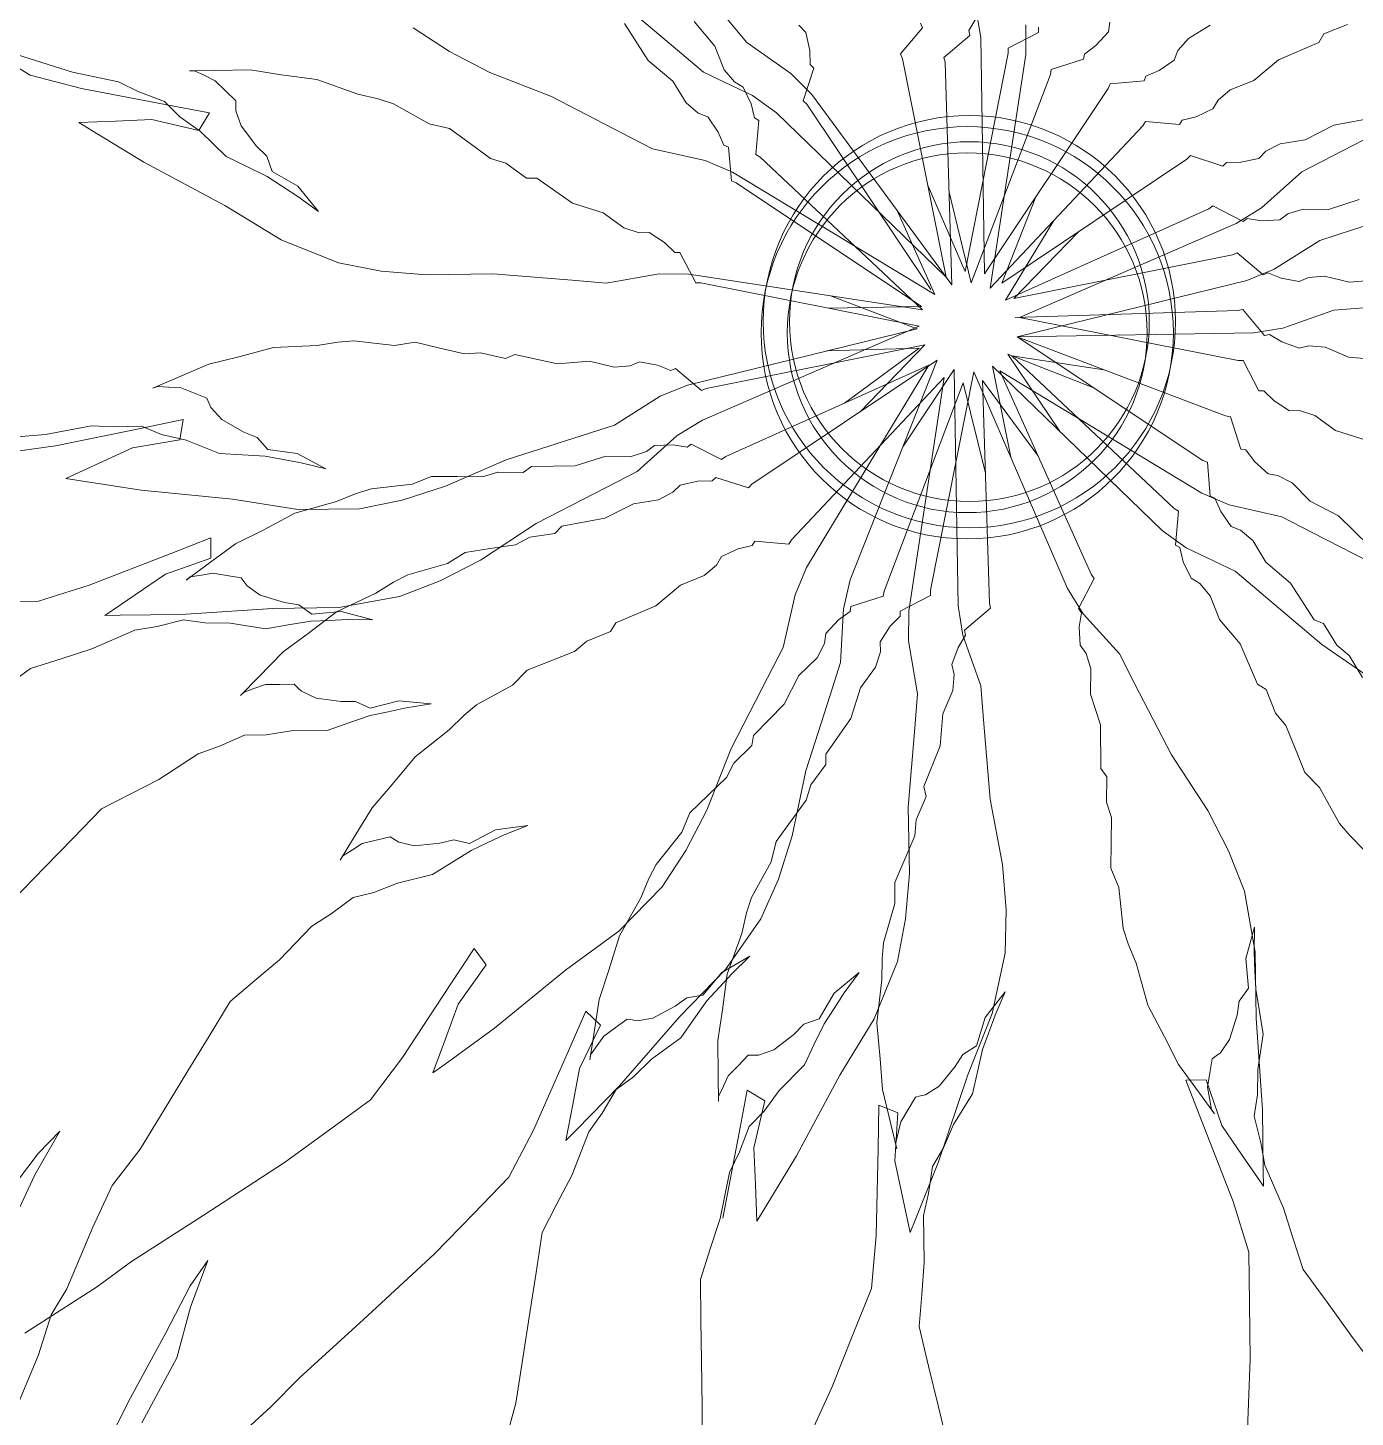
# Model space of a CAD drawing. Extents: x -454308 to 890911, y -14103 to 1343694.
# Drawn here: x 205878.745 to 205881.711, y 658705.634 to 658708.739 of the extents above; entities that cross this region are included whole.
import ezdxf

# ---------------------------------------------------------------- set-up
doc = ezdxf.new("R2010")
doc.units = 0
doc.header["$MEASUREMENT"] = 0
doc.layers.add('AR_Vegetacion', color=105, linetype='Continuous', lineweight=5)
doc.layers.add('Vegetacion_', color=105, linetype='Continuous', lineweight=5)

# ---------------------------------------------------------------- blocks, each defined once
blk = doc.blocks.new('AGAVE AZUL')
at = {"layer": 'Vegetacion_', "color": 47}
for p, q in [((0.0601, 0.3482), (0.0692, 0.3653)), ((0.0613, 0.3406), (0.0601, 0.3482)), ((0.0464, 0.3109), (0.0613, 0.3406)), ((0.1479, 0.3371), (0.1248, 0.2813)), ((0.1105, 0.3002), (0.1317, 0.3258)), ((0.0424, 0.2869), (0.0464, 0.3109)), ((-0.0163, 0.2791), (-0.0102, 0.2974)), ((0.1012, 0.2776), (0.1105, 0.3002)), ((0.2048, 0.2997), (0.1728, 0.2485)), ((0.0333, 0.2698), (0.0424, 0.2869)), ((-0.0163, 0.2669), (-0.0163, 0.2791)), ((0.0886, 0.2631), (0.1012, 0.2776)), ((0.1248, 0.2813), (0.1149, 0.2574)), ((-0.0138, 0.2596), (-0.0163, 0.2669)), ((0.0313, 0.2578), (0.0333, 0.2698)), ((0.1489, 0.2488), (0.1619, 0.2695)), ((-0.0175, 0.2461), (-0.0138, 0.2596)), ((0.0325, 0.2502), (0.0313, 0.2578)), ((0.0839, 0.2518), (0.0886, 0.2631)), ((0.1149, 0.2574), (0.1092, 0.2167)), ((-0.0657, 0.2436), (-0.0697, 0.2501)), ((-0.0663, 0.2296), (-0.0657, 0.2436)), ((-0.0224, 0.2364), (-0.0175, 0.2461)), ((0.0267, 0.2375), (0.0325, 0.2502)), ((0.0749, 0.2331), (0.0834, 0.2441)), ((0.0834, 0.2441), (0.0839, 0.2518)), ((0.1341, 0.2365), (0.1489, 0.2488)), ((0.1728, 0.2485), (0.159, 0.2265)), ((-0.0394, 0.2144), (-0.0211, 0.2327)), ((-0.0211, 0.2327), (-0.0224, 0.2364)), ((0.0202, 0.2287), (0.0267, 0.2375)), ((0.0666, 0.2259), (0.0749, 0.2331)), ((0.1276, 0.2262), (0.1341, 0.2365)), ((0.1966, 0.2168), (0.2138, 0.234)), ((-0.0688, 0.219), (-0.0663, 0.2296)), ((-0.0003, 0.2099), (0.0208, 0.2249)), ((0.0208, 0.2249), (0.0202, 0.2287)), ((0.0424, 0.2121), (0.0663, 0.222)), ((0.0663, 0.222), (0.0666, 0.2259)), ((0.1258, 0.2187), (0.1276, 0.2262)), ((0.159, 0.2265), (0.1467, 0.1874)), ((-0.106, 0.2091), (-0.1086, 0.212)), ((-0.0805, 0.1938), (-0.0668, 0.2157)), ((-0.0668, 0.2157), (-0.0688, 0.219)), ((-0.0382, 0.2107), (-0.0394, 0.2144)), ((0.0422, 0.2083), (0.0424, 0.2121)), ((0.1092, 0.2167), (0.1023, 0.1953)), ((0.1155, 0.2092), (0.1258, 0.2187)), ((0.1793, 0.2081), (0.1966, 0.2168)), ((0.2197, 0.2111), (0.2014, 0.1928)), ((-0.117, 0.2073), (-0.1026, 0.19)), ((-0.1159, 0.1851), (-0.106, 0.2091)), ((-0.0189, 0.0427), (-0.0382, 0.2107)), ((-0.0086, 0.0372), (0.0003, 0.2061)), ((-0.0043, 0.0456), (0.0422, 0.2083)), ((0.0003, 0.2061), (-0.0003, 0.2099)), ((0.1053, 0.1998), (0.1062, 0.2036)), ((0.1062, 0.2036), (0.1155, 0.2092)), ((0.1707, 0.1995), (0.1793, 0.2081)), ((-0.1541, 0.1923), (-0.137, 0.1777)), ((-0.1026, 0.19), (-0.0086, 0.0372)), ((-0.0785, 0.1905), (-0.0805, 0.1938)), ((-0.0222, 0.031), (-0.0785, 0.1905)), ((0.0062, 0.0376), (0.0792, 0.1902)), ((0.1023, 0.1953), (0.0227, 0.0345)), ((0.0792, 0.1902), (0.0801, 0.194)), ((0.0801, 0.194), (0.1053, 0.1998)), ((0.1552, 0.1856), (0.1672, 0.1926)), ((0.1672, 0.1926), (0.1707, 0.1995)), ((0.2014, 0.1928), (0.1807, 0.1574)), ((-0.1474, 0.176), (-0.1491, 0.1868)), ((-0.1134, 0.1822), (-0.1159, 0.1851)), ((-0.0312, 0.0344), (-0.1134, 0.1822)), ((0.1467, 0.1874), (0.1363, 0.1675)), ((0.1431, 0.1787), (0.1448, 0.1822)), ((0.1448, 0.1822), (0.1552, 0.1856)), ((0.2328, 0.1729), (0.2527, 0.187)), ((-0.1486, 0.1482), (-0.1443, 0.1737)), ((-0.1443, 0.1737), (-0.1474, 0.176)), ((-0.137, 0.1777), (-0.0189, 0.0427)), ((0.0103, 0.0428), (0.1155, 0.1752)), ((0.1155, 0.1752), (0.1172, 0.1787)), ((0.1172, 0.1787), (0.1431, 0.1787)), ((0.2144, 0.1672), (0.2328, 0.1729)), ((0.1363, 0.1675), (0.031, 0.0222)), ((0.1999, 0.1539), (0.2044, 0.1601)), ((0.2044, 0.1601), (0.2144, 0.1672)), ((-0.1754, 0.1548), (-0.1789, 0.1565)), ((-0.1754, 0.1289), (-0.1754, 0.1548)), ((-0.1455, 0.1459), (-0.1486, 0.1482)), ((0.1459, 0.1455), (0.1482, 0.1486)), ((0.1482, 0.1486), (0.1737, 0.1443)), ((0.1807, 0.1574), (0.166, 0.1403)), ((0.176, 0.1474), (0.1868, 0.1491)), ((0.1868, 0.1491), (0.1999, 0.1539)), ((-0.0324, 0.0202), (-0.1455, 0.1459)), ((0.0202, 0.0324), (0.1459, 0.1455)), ((0.166, 0.1403), (0.031, 0.0222)), ((0.1737, 0.1443), (0.176, 0.1474)), ((-0.1719, 0.1271), (-0.1754, 0.1289)), ((-0.0395, 0.022), (-0.1719, 0.1271)), ((0.2614, 0.124), (0.2839, 0.1334)), ((0.0227, 0.0345), (0.1706, 0.1167)), ((0.1706, 0.1167), (0.1735, 0.1192)), ((0.1735, 0.1192), (0.1974, 0.1093)), ((0.225, 0.1129), (0.2308, 0.1179)), ((0.2308, 0.1179), (0.2421, 0.1226)), ((0.2421, 0.1226), (0.2614, 0.124)), ((-0.0269, 0.1125), (-0.0043, 0.0456)), ((-0.0049, 0.1074), (0.0062, 0.0376)), ((0.015, 0.1132), (0.0103, 0.0428)), ((0.1974, 0.1093), (0.2003, 0.1119)), ((0.2003, 0.1119), (0.2112, 0.1111)), ((0.2112, 0.1111), (0.225, 0.1129)), ((-0.2408, 0.095), (-0.2485, 0.0956)), ((-0.2297, 0.0865), (-0.2408, 0.095)), ((-0.2226, 0.0783), (-0.2297, 0.0865)), ((-0.2187, 0.078), (-0.2226, 0.0783)), ((-0.2088, 0.0541), (-0.2187, 0.078)), ((0.031, 0.0222), (0.1905, 0.0785)), ((0.1905, 0.0785), (0.1938, 0.0805)), ((0.1938, 0.0805), (0.2157, 0.0668)), ((0.2812, 0.0706), (0.305, 0.0761)), ((0.305, 0.0761), (0.3382, 0.0737)), ((-0.2957, 0.0645), (-0.2701, 0.0602)), ((-0.2701, 0.0602), (-0.2293, 0.0638)), ((-0.2293, 0.0638), (-0.2069, 0.0618)), ((-0.0945, 0.0657), (-0.0312, 0.0344)), ((-0.0794, 0.0725), (-0.0222, 0.031)), ((0.2157, 0.0668), (0.219, 0.0688)), ((0.219, 0.0688), (0.2296, 0.0663)), ((0.2296, 0.0663), (0.2436, 0.0657)), ((0.2436, 0.0657), (0.2501, 0.0697)), ((0.2501, 0.0697), (0.262, 0.0725)), ((0.262, 0.0725), (0.2812, 0.0706)), ((0.3568, 0.0671), (0.2979, 0.0535)), ((-0.205, 0.0538), (-0.2088, 0.0541)), ((-0.2069, 0.0618), (-0.0324, 0.0202)), ((-0.0423, 0.0074), (-0.205, 0.0538)), ((0.2979, 0.0535), (0.2726, 0.0477)), ((-0.2869, 0.0424), (-0.3109, 0.0464)), ((-0.2698, 0.0333), (-0.2869, 0.0424)), ((-0.0189, 0.0427), (-0.0189, 0.0427)), ((-0.0043, 0.0456), (-0.0043, 0.0456)), ((0.0103, 0.0428), (0.0103, 0.0428)), ((0.0973, 0.0456), (0.0372, 0.0086)), ((0.1991, 0.0415), (0.2027, 0.0427)), ((0.2027, 0.0427), (0.221, 0.0244)), ((0.2726, 0.0477), (0.2363, 0.0288)), ((-0.2806, 0.0218), (-0.2409, 0.0322)), ((-0.2578, 0.0313), (-0.2698, 0.0333)), ((-0.2502, 0.0325), (-0.2578, 0.0313)), ((-0.2375, 0.0267), (-0.2502, 0.0325)), ((-0.2409, 0.0322), (-0.2184, 0.0339)), ((-0.2184, 0.0339), (-0.0395, 0.022)), ((-0.0376, 0.0062), (-0.1011, 0.0366)), ((-0.0312, 0.0344), (-0.0312, 0.0344)), ((-0.0086, 0.0372), (-0.0086, 0.0372)), ((0.0062, 0.0376), (0.0062, 0.0376)), ((0.0202, 0.0324), (0.0202, 0.0324)), ((0.0227, 0.0345), (0.0227, 0.0345)), ((0.031, 0.0222), (0.1991, 0.0415)), ((-0.3669, 0.0218), (-0.3065, 0.0218)), ((-0.3065, 0.0218), (-0.2806, 0.0218)), ((-0.2287, 0.0202), (-0.2375, 0.0267)), ((-0.0395, 0.022), (-0.0395, 0.022)), ((-0.0222, 0.031), (-0.0222, 0.031)), ((0.031, 0.0222), (0.031, 0.0222)), ((0.031, 0.0222), (0.031, 0.0222)), ((0.1009, 0.0302), (0.034, 0.0076)), ((0.2148, 0.0221), (0.0376, -0.0062)), ((0.2363, 0.0288), (0.2148, 0.0221)), ((0.221, 0.0244), (0.2247, 0.0257)), ((0.2247, 0.0257), (0.2345, 0.0208)), ((-0.3185, 0.0014), (-0.3502, 0.0112)), ((-0.2249, 0.0208), (-0.2287, 0.0202)), ((-0.2099, -0.0003), (-0.2249, 0.0208)), ((-0.0324, 0.0202), (-0.0324, 0.0202)), ((0.2345, 0.0208), (0.2479, 0.0171)), ((0.2479, 0.0171), (0.2552, 0.0196)), ((0.2552, 0.0196), (0.2674, 0.0196)), ((0.2674, 0.0196), (0.2857, 0.0135)), ((0.2857, 0.0135), (0.3102, 0.0135)), ((0.3102, 0.0135), (0.3419, 0.0038)), ((-0.2941, 0.0015), (-0.3185, 0.0014)), ((-0.2758, -0.0046), (-0.2941, 0.0015)), ((-0.2148, -0.0221), (-0.0376, 0.0062)), ((-0.2061, 0.0003), (-0.2099, -0.0003)), ((-0.0372, -0.0086), (-0.2061, 0.0003)), ((-0.0423, 0.0074), (-0.0423, 0.0074)), ((-0.0376, 0.0062), (-0.0376, 0.0062)), ((0.034, 0.0076), (0.034, 0.0076)), ((0.034, 0.0076), (0.1016, -0.0117)), ((0.0372, 0.0086), (0.0372, 0.0086)), ((0.0372, 0.0086), (0.2061, -0.0003)), ((0.2061, -0.0003), (0.2099, 0.0003)), ((0.2099, 0.0003), (0.2249, -0.0208)), ((0.3419, 0.0038), (0.3492, 0.0063)), ((0.3492, 0.0063), (0.3675, 0.0002)), ((0.3675, 0.0002), (0.3797, 0.0002)), ((0.3797, 0.0002), (0.3981, -0.0059)), ((-0.2636, -0.0046), (-0.2758, -0.0046)), ((-0.2562, -0.0022), (-0.2636, -0.0046)), ((-0.2428, -0.0058), (-0.2562, -0.0022)), ((-0.233, -0.0107), (-0.2428, -0.0058)), ((-0.2294, -0.0095), (-0.233, -0.0107)), ((-0.2111, -0.0277), (-0.2294, -0.0095)), ((-0.0394, -0.0072), (-0.2074, -0.0265)), ((-0.19, -0.1026), (-0.0372, -0.0086)), ((-0.0925, -0.0537), (-0.0394, -0.0072)), ((-0.0394, -0.0072), (-0.0394, -0.0072)), ((-0.0372, -0.0086), (-0.0372, -0.0086)), ((0.2101, -0.019), (0.0311, -0.007)), ((0.0311, -0.007), (0.0311, -0.007)), ((0.0311, -0.007), (0.0862, -0.0507)), ((0.0376, -0.0062), (0.0376, -0.0062)), ((0.0376, -0.0062), (0.1902, -0.0792)), ((0.2722, -0.0069), (0.2325, -0.0172)), ((0.2981, -0.0068), (0.2722, -0.0069)), ((0.3585, -0.0068), (0.2981, -0.0068)), ((0.4086, -0.0016), (0.3585, -0.0068)), ((-0.0311, -0.0196), (-0.1789, -0.1017)), ((-0.1106, -0.1804), (-0.0311, -0.0196)), ((-0.0311, -0.0196), (-0.0311, -0.0196)), ((0.0229, -0.0194), (0.0229, -0.0194)), ((0.0229, -0.0194), (0.105, -0.1673)), ((0.1837, -0.099), (0.0229, -0.0194)), ((0.1011, -0.0366), (0.0324, -0.0202)), ((0.0324, -0.0202), (0.0324, -0.0202)), ((0.0324, -0.0202), (0.1455, -0.1459)), ((0.2325, -0.0172), (0.2101, -0.019)), ((0.2249, -0.0208), (0.2287, -0.0202)), ((0.2287, -0.0202), (0.2375, -0.0267)), ((-0.2726, -0.0477), (-0.2363, -0.0288)), ((-0.2363, -0.0288), (-0.2148, -0.0221)), ((-0.2074, -0.0265), (-0.2111, -0.0277)), ((-0.1363, -0.1675), (-0.031, -0.0222)), ((-0.0187, -0.0278), (-0.1238, -0.1603)), ((-0.031, -0.0222), (-0.0973, -0.0456)), ((-0.004, -0.0307), (-0.0505, -0.1933)), ((-0.031, -0.0222), (-0.031, -0.0222)), ((-0.0234, -0.0983), (-0.0187, -0.0278)), ((-0.0187, -0.0278), (-0.0187, -0.0278)), ((-0.004, -0.0307), (-0.004, -0.0307)), ((0.0534, -0.2006), (-0.004, -0.0307)), ((0.1286, -0.1627), (0.0105, -0.0277)), ((0.0105, -0.0277), (0.0105, -0.0277)), ((0.0105, -0.0277), (0.0186, -0.0976)), ((0.0794, -0.0725), (0.0222, -0.031)), ((0.0222, -0.031), (0.0222, -0.031)), ((0.0222, -0.031), (0.0785, -0.1905)), ((0.2375, -0.0267), (0.2502, -0.0325)), ((0.2502, -0.0325), (0.2578, -0.0313)), ((0.2578, -0.0313), (0.2698, -0.0333)), ((-0.0062, -0.0376), (-0.0792, -0.1902)), ((-0.0202, -0.0324), (-0.0725, -0.0794)), ((-0.0366, -0.1011), (-0.0202, -0.0324)), ((-0.0202, -0.0324), (-0.0202, -0.0324)), ((-0.0062, -0.0376), (-0.0062, -0.0376)), ((0.0221, -0.2148), (-0.0062, -0.0376)), ((0.0086, -0.0372), (-0.0003, -0.2061)), ((0.0086, -0.0372), (0.0086, -0.0372)), ((0.1026, -0.19), (0.0086, -0.0372)), ((0.2698, -0.0333), (0.2869, -0.0424)), ((-0.2979, -0.0535), (-0.2726, -0.0477)), ((0.2869, -0.0424), (0.3109, -0.0464)), ((0.3109, -0.0464), (0.3406, -0.0613)), ((-0.3568, -0.0671), (-0.2979, -0.0535)), ((0.3406, -0.0613), (0.3482, -0.0601)), ((0.3482, -0.0601), (0.3653, -0.0692)), ((-0.4044, -0.0833), (-0.3568, -0.0671)), ((0.3653, -0.0692), (0.3773, -0.0712)), ((0.3773, -0.0712), (0.3944, -0.0803)), ((-0.438, -0.091), (-0.4044, -0.0833)), ((0.1902, -0.0792), (0.194, -0.0801)), ((0.194, -0.0801), (0.1998, -0.1053)), ((0.3944, -0.0803), (0.4114, -0.0893)), ((-0.4708, -0.095), (-0.438, -0.091)), ((-0.2058, -0.0944), (-0.2087, -0.0969)), ((-0.1818, -0.1042), (-0.2058, -0.0944)), ((0.4114, -0.0893), (0.4273, -0.0907)), ((0.4273, -0.0907), (0.4564, -0.1018)), ((-0.2392, -0.103), (-0.2505, -0.1076)), ((-0.2334, -0.0979), (-0.2392, -0.103)), ((-0.2196, -0.0961), (-0.2334, -0.0979)), ((-0.2087, -0.0969), (-0.2196, -0.0961)), ((-0.2073, -0.117), (-0.19, -0.1026)), ((-0.1789, -0.1017), (-0.1818, -0.1042)), ((0.2051, -0.1059), (0.1837, -0.099)), ((0.1998, -0.1053), (0.2036, -0.1062)), ((0.4564, -0.1018), (0.4684, -0.1038)), ((0.4684, -0.1038), (0.4842, -0.1053)), ((-0.2697, -0.109), (-0.2923, -0.1184)), ((-0.2505, -0.1076), (-0.2697, -0.109)), ((0.2036, -0.1062), (0.2092, -0.1155)), ((0.2457, -0.1115), (0.2051, -0.1059)), ((0.2092, -0.1155), (0.2187, -0.1258)), ((0.2696, -0.1214), (0.2457, -0.1115)), ((-0.3253, -0.1216), (-0.3311, -0.1266)), ((-0.2923, -0.1184), (-0.3253, -0.1216)), ((-0.2336, -0.1484), (-0.2073, -0.117)), ((0.2187, -0.1258), (0.2262, -0.1276)), ((0.3255, -0.1445), (0.2696, -0.1214)), ((-0.4002, -0.1355), (-0.4143, -0.1427)), ((-0.3809, -0.1341), (-0.4002, -0.1355)), ((-0.3617, -0.1327), (-0.3809, -0.1341)), ((-0.3504, -0.128), (-0.3617, -0.1327)), ((-0.3311, -0.1266), (-0.3504, -0.128)), ((0.2262, -0.1276), (0.2365, -0.1341)), ((0.2365, -0.1341), (0.2488, -0.1489)), ((-0.4143, -0.1427), (-0.4449, -0.1487)), ((0.1455, -0.1459), (0.1486, -0.1482)), ((0.3737, -0.1589), (0.3255, -0.1445)), ((-0.4561, -0.1534), (-0.4703, -0.1606)), ((-0.4449, -0.1487), (-0.4561, -0.1534)), ((-0.2547, -0.1634), (-0.2336, -0.1484)), ((0.1486, -0.1482), (0.1443, -0.1737)), ((0.2488, -0.1489), (0.2695, -0.1619)), ((-0.4703, -0.1606), (-0.5012, -0.1722)), ((-0.3039, -0.1985), (-0.2547, -0.1634)), ((-0.1532, -0.1672), (-0.1635, -0.1707)), ((-0.1514, -0.1638), (-0.1532, -0.1672)), ((-0.1256, -0.1637), (-0.1514, -0.1638)), ((-0.1467, -0.1874), (-0.1363, -0.1675)), ((-0.1238, -0.1603), (-0.1256, -0.1637)), ((0.105, -0.1673), (0.1076, -0.1702)), ((0.1457, -0.1774), (0.1286, -0.1627)), ((0.2695, -0.1619), (0.2912, -0.187)), ((0.4056, -0.1721), (0.3737, -0.1589)), ((-0.5012, -0.1722), (-0.5242, -0.187)), ((-0.1756, -0.1776), (-0.179, -0.1845)), ((-0.1635, -0.1707), (-0.1756, -0.1776)), ((0.1076, -0.1702), (0.0977, -0.1941)), ((0.1443, -0.1737), (0.1474, -0.176)), ((0.1811, -0.1981), (0.1457, -0.1774)), ((0.1474, -0.176), (0.1491, -0.1868)), ((0.4346, -0.1878), (0.4056, -0.1721)), ((-0.5242, -0.187), (-0.5442, -0.1992)), ((-0.179, -0.1845), (-0.1877, -0.1931)), ((-0.159, -0.2265), (-0.1467, -0.1874)), ((-0.1176, -0.2017), (-0.1106, -0.1804)), ((0.1491, -0.1868), (0.1539, -0.1999)), ((0.2912, -0.187), (0.2987, -0.1888)), ((0.2987, -0.1888), (0.311, -0.2037)), ((0.4708, -0.2177), (0.4346, -0.1878)), ((-0.5442, -0.1992), (-0.5646, -0.217)), ((-0.3417, -0.2317), (-0.3039, -0.1985)), ((-0.1877, -0.1931), (-0.2049, -0.2018)), ((-0.1053, -0.1998), (-0.1062, -0.2036)), ((-0.0801, -0.194), (-0.1053, -0.1998)), ((-0.0792, -0.1902), (-0.0801, -0.194)), ((-0.0508, -0.1971), (-0.0747, -0.2071)), ((-0.0505, -0.1933), (-0.0508, -0.1971)), ((0.0805, -0.1938), (0.0668, -0.2157)), ((0.0785, -0.1905), (0.0805, -0.1938)), ((0.0977, -0.1941), (0.1002, -0.197)), ((0.1002, -0.197), (0.0994, -0.2079)), ((0.117, -0.2073), (0.1026, -0.19)), ((0.1539, -0.1999), (0.1601, -0.2044)), ((0.1994, -0.2164), (0.1811, -0.1981)), ((-0.2049, -0.2018), (-0.2222, -0.2191)), ((-0.1155, -0.2092), (-0.1258, -0.2187)), ((-0.1232, -0.2424), (-0.1176, -0.2017)), ((-0.1062, -0.2036), (-0.1155, -0.2092)), ((-0.075, -0.2109), (-0.0832, -0.2181)), ((-0.0747, -0.2071), (-0.075, -0.2109)), ((0.0003, -0.2099), (-0.0208, -0.2249)), ((-0.0003, -0.2061), (0.0003, -0.2099)), ((0.0636, -0.2207), (0.0534, -0.2006)), ((0.0994, -0.2079), (0.1012, -0.2217)), ((0.1484, -0.2336), (0.117, -0.2073)), ((0.1601, -0.2044), (0.1672, -0.2144)), ((0.311, -0.2037), (0.3214, -0.2102)), ((0.3214, -0.2102), (0.3336, -0.2251)), ((0.4685, -0.226), (0.458, -0.2036)), ((0.458, -0.2036), (0.458, -0.2036)), ((0.458, -0.2036), (0.458, -0.2036)), ((0.458, -0.2036), (0.4703, -0.2185)), ((-0.5646, -0.217), (-0.5792, -0.2296)), ((-0.2222, -0.2191), (-0.2515, -0.2346)), ((-0.1258, -0.2187), (-0.1276, -0.2262)), ((-0.0832, -0.2181), (-0.0917, -0.2291)), ((0.0288, -0.2363), (0.0221, -0.2148)), ((0.0883, -0.2534), (0.0636, -0.2207)), ((0.0688, -0.219), (0.0663, -0.2296)), ((0.0668, -0.2157), (0.0688, -0.219)), ((0.1672, -0.2144), (0.1729, -0.2328)), ((0.2422, -0.2591), (0.1994, -0.2164)), ((0.4703, -0.2185), (0.4797, -0.2287)), ((0.5037, -0.2556), (0.4708, -0.2177)), ((-0.5792, -0.2296), (-0.5762, -0.2271)), ((-0.5762, -0.2271), (-0.5679, -0.2249)), ((-0.5679, -0.2249), (-0.5595, -0.2228)), ((-0.5595, -0.2228), (-0.5486, -0.2236)), ((-0.5486, -0.2236), (-0.5377, -0.2243)), ((-0.5377, -0.2243), (-0.5352, -0.2272)), ((-0.5352, -0.2272), (-0.5327, -0.2301)), ((-0.5327, -0.2301), (-0.5222, -0.2363)), ((-0.3699, -0.2517), (-0.3417, -0.2317)), ((-0.1728, -0.2485), (-0.159, -0.2265)), ((-0.1276, -0.2262), (-0.1341, -0.2365)), ((-0.0917, -0.2291), (-0.0923, -0.2368)), ((-0.0202, -0.2287), (-0.0267, -0.2375)), ((-0.0208, -0.2249), (-0.0202, -0.2287)), ((0.0663, -0.2296), (0.0657, -0.2436)), ((0.1012, -0.2217), (0.1063, -0.2275)), ((0.1063, -0.2275), (0.111, -0.2388)), ((0.3336, -0.2251), (0.3459, -0.2399)), ((0.4845, -0.2418), (0.4685, -0.226)), ((0.4685, -0.226), (0.4685, -0.226)), ((0.4797, -0.2287), (0.4892, -0.2389)), ((-0.5222, -0.2363), (-0.5033, -0.2404)), ((-0.5033, -0.2404), (-0.4924, -0.2412)), ((-0.4924, -0.2412), (-0.4819, -0.2474)), ((-0.2549, -0.2415), (-0.2722, -0.2502)), ((-0.2515, -0.2346), (-0.2549, -0.2415)), ((-0.1341, -0.2365), (-0.1489, -0.2488)), ((-0.1331, -0.2663), (-0.1232, -0.2424)), ((-0.0923, -0.2368), (-0.0969, -0.2481)), ((-0.0267, -0.2375), (-0.0325, -0.2502)), ((0.0477, -0.2726), (0.0288, -0.2363)), ((0.111, -0.2388), (0.1123, -0.2581)), ((0.1634, -0.2547), (0.1484, -0.2336)), ((0.1729, -0.2328), (0.187, -0.2527)), ((0.3459, -0.2399), (0.36, -0.2473)), ((0.4855, -0.2539), (0.4845, -0.2418)), ((0.4892, -0.2389), (0.5024, -0.2501)), ((-0.5756, -0.2604), (-0.5469, -0.2442)), ((-0.5469, -0.2442), (-0.5469, -0.2442)), ((-0.5469, -0.2442), (-0.5469, -0.2442)), ((-0.5469, -0.2442), (-0.5469, -0.2442)), ((-0.5469, -0.2442), (-0.5469, -0.2442)), ((-0.5469, -0.2442), (-0.5469, -0.2442)), ((-0.5469, -0.2442), (-0.5469, -0.2442)), ((-0.5469, -0.2442), (-0.5469, -0.2442)), ((-0.5469, -0.2442), (-0.5469, -0.2442)), ((-0.5469, -0.2442), (-0.5445, -0.2595)), ((-0.4823, -0.2528), (-0.499, -0.2571)), ((-0.4685, -0.251), (-0.4823, -0.2528)), ((-0.4819, -0.2474), (-0.4598, -0.2434)), ((-0.4547, -0.2493), (-0.4685, -0.251)), ((-0.4598, -0.2434), (-0.4598, -0.2434)), ((-0.4598, -0.2434), (-0.4355, -0.2479)), ((-0.4355, -0.2479), (-0.4547, -0.2493)), ((-0.4355, -0.2479), (-0.4355, -0.2479)), ((-0.4355, -0.2479), (-0.4355, -0.2479)), ((-0.3986, -0.2679), (-0.3699, -0.2517)), ((-0.2722, -0.2502), (-0.2808, -0.2588)), ((-0.2048, -0.2997), (-0.1728, -0.2485)), ((-0.1489, -0.2488), (-0.1619, -0.2695)), ((-0.0969, -0.2481), (-0.1095, -0.2627)), ((-0.0325, -0.2502), (-0.0313, -0.2578)), ((0.0657, -0.2436), (0.0697, -0.2501)), ((0.0697, -0.2501), (0.0725, -0.262)), ((0.187, -0.2527), (0.1975, -0.2842)), ((0.36, -0.2473), (0.3827, -0.2687)), ((0.5024, -0.2501), (0.5156, -0.2612)), ((-0.633, -0.2928), (-0.5756, -0.2604)), ((-0.5786, -0.2598), (-0.5982, -0.2666)), ((-0.5622, -0.2609), (-0.5786, -0.2598)), ((-0.5445, -0.2595), (-0.577, -0.2763)), ((-0.543, -0.2595), (-0.5622, -0.2609)), ((-0.5158, -0.2614), (-0.543, -0.2595)), ((-0.499, -0.2571), (-0.5158, -0.2614)), ((-0.2808, -0.2588), (-0.2981, -0.2675)), ((-0.1095, -0.2627), (-0.1189, -0.2852)), ((-0.0313, -0.2578), (-0.0333, -0.2698)), ((0.0725, -0.262), (0.0706, -0.2812)), ((0.0983, -0.2773), (0.0883, -0.2534)), ((0.1123, -0.2581), (0.1217, -0.2806)), ((0.1985, -0.3039), (0.1634, -0.2547)), ((0.2813, -0.2908), (0.2422, -0.2591)), ((0.4912, -0.2632), (0.4855, -0.2539)), ((0.4988, -0.281), (0.4912, -0.2632)), ((0.5522, -0.3055), (0.5037, -0.2556)), ((0.5156, -0.2612), (0.5298, -0.2845)), ((-0.6149, -0.2709), (-0.6462, -0.2878)), ((-0.5982, -0.2666), (-0.6149, -0.2709)), ((-0.4432, -0.2827), (-0.3986, -0.2679)), ((-0.2981, -0.2675), (-0.3153, -0.2761)), ((-0.1619, -0.2695), (-0.187, -0.2912)), ((-0.1562, -0.3221), (-0.1331, -0.2663)), ((-0.0333, -0.2698), (-0.0424, -0.2869)), ((0.0535, -0.2979), (0.0477, -0.2726)), ((0.3827, -0.2687), (0.393, -0.2752)), ((-0.577, -0.2763), (-0.5975, -0.2951)), ((-0.4927, -0.2904), (-0.4432, -0.2827)), ((-0.3153, -0.2761), (-0.3257, -0.2882)), ((0.0706, -0.2812), (0.0761, -0.305)), ((0.1214, -0.3331), (0.0983, -0.2773)), ((0.1217, -0.2806), (0.1249, -0.3136)), ((0.1975, -0.2842), (0.2037, -0.2888)), ((0.393, -0.2752), (0.4071, -0.2826)), ((0.4071, -0.2826), (0.4344, -0.3011)), ((0.4999, -0.2931), (0.4988, -0.281)), ((0.5298, -0.2845), (0.5421, -0.2994)), ((-0.6694, -0.3102), (-0.633, -0.2928)), ((-0.6462, -0.2878), (-0.6687, -0.2972)), ((-0.5975, -0.2951), (-0.618, -0.3139)), ((-0.5608, -0.305), (-0.4927, -0.2904)), ((-0.3257, -0.2882), (-0.3515, -0.3055)), ((-0.187, -0.2912), (-0.1888, -0.2987)), ((-0.1189, -0.2852), (-0.14, -0.3108)), ((-0.0424, -0.2869), (-0.0464, -0.3109)), ((0.2037, -0.2888), (0.2094, -0.3072)), ((0.3057, -0.3152), (0.2813, -0.2908)), ((0.499, -0.2969), (0.4999, -0.2931)), ((-0.6687, -0.2972), (-0.6913, -0.3066)), ((-0.6066, -0.3121), (-0.5608, -0.305)), ((-0.3515, -0.3055), (-0.3602, -0.3141)), ((-0.227, -0.3448), (-0.2048, -0.2997)), ((-0.1888, -0.2987), (-0.2037, -0.311)), ((0.0671, -0.3568), (0.0535, -0.2979)), ((0.0761, -0.305), (0.0737, -0.3382)), ((0.2317, -0.3417), (0.1985, -0.3039)), ((0.4344, -0.3011), (0.4597, -0.3112)), ((0.4981, -0.3006), (0.499, -0.2969)), ((0.5037, -0.3099), (0.4981, -0.3006)), ((0.5421, -0.2994), (0.5506, -0.3133)), ((0.5826, -0.3405), (0.5522, -0.3055)), ((-0.7075, -0.3162), (-0.6694, -0.3102)), ((-0.618, -0.3139), (-0.6066, -0.3121)), ((-0.3602, -0.3141), (-0.3705, -0.3262)), ((-0.2037, -0.311), (-0.2102, -0.3214)), ((-0.14, -0.3108), (-0.1405, -0.3185)), ((-0.0464, -0.3109), (-0.0613, -0.3406)), ((0.1249, -0.3136), (0.1299, -0.3195)), ((0.2094, -0.3072), (0.2165, -0.3172)), ((0.3264, -0.3409), (0.3057, -0.3152)), ((0.4597, -0.3112), (0.4813, -0.3204)), ((0.4933, -0.326), (0.5049, -0.3159)), ((0.5094, -0.3193), (0.5037, -0.3099)), ((0.5049, -0.3159), (0.5365, -0.3345)), ((0.5506, -0.3133), (0.5675, -0.3254)), ((-0.3705, -0.3262), (-0.3947, -0.3487)), ((-0.2102, -0.3214), (-0.2251, -0.3336)), ((-0.1705, -0.3704), (-0.1562, -0.3221)), ((-0.1405, -0.3185), (-0.1532, -0.3331)), ((0.1299, -0.3195), (0.1313, -0.3387)), ((0.2165, -0.3172), (0.2221, -0.3356)), ((0.4813, -0.3204), (0.5076, -0.3268)), ((0.5223, -0.3417), (0.4933, -0.326)), ((0.4933, -0.326), (0.4933, -0.326)), ((0.4933, -0.326), (0.4933, -0.326)), ((0.4933, -0.326), (0.4933, -0.326)), ((0.4933, -0.326), (0.4933, -0.326)), ((0.4933, -0.326), (0.4933, -0.326)), ((0.4933, -0.326), (0.4933, -0.326)), ((0.4933, -0.326), (0.4933, -0.326)), ((0.4933, -0.326), (0.4933, -0.326)), ((0.5076, -0.3268), (0.5264, -0.3313)), ((0.516, -0.3248), (0.5094, -0.3193)), ((0.5226, -0.3304), (0.516, -0.3248)), ((0.5675, -0.3254), (0.5807, -0.3365)), ((-0.2251, -0.3336), (-0.2399, -0.3459)), ((-0.1532, -0.3331), (-0.1578, -0.3444)), ((0.1454, -0.3773), (0.1214, -0.3331)), ((0.2221, -0.3356), (0.2278, -0.3541)), ((0.5264, -0.3313), (0.5226, -0.3304)), ((0.5365, -0.3345), (0.5633, -0.3419)), ((0.5807, -0.3365), (0.6127, -0.3522)), ((-0.2399, -0.3459), (-0.2473, -0.36)), ((-0.2454, -0.3741), (-0.227, -0.3448)), ((-0.1578, -0.3444), (-0.1705, -0.359)), ((-0.0613, -0.3406), (-0.0601, -0.3482)), ((0.0737, -0.3382), (0.0777, -0.3447)), ((0.0777, -0.3447), (0.0759, -0.364)), ((0.1313, -0.3387), (0.136, -0.35)), ((0.2517, -0.3699), (0.2317, -0.3417)), ((0.3484, -0.3823), (0.3264, -0.3409)), ((0.5803, -0.3732), (0.5223, -0.3417)), ((0.5633, -0.3419), (0.5902, -0.3493)), ((0.5902, -0.3493), (0.5826, -0.3405)), ((-0.3947, -0.3487), (-0.4102, -0.3712)), ((-0.0601, -0.3482), (-0.0692, -0.3653)), ((0.0833, -0.4044), (0.0671, -0.3568)), ((0.136, -0.35), (0.1374, -0.3692)), ((0.2278, -0.3541), (0.238, -0.3663)), ((0.6127, -0.3522), (0.6334, -0.3652)), ((-0.2473, -0.36), (-0.2687, -0.3827)), ((-0.1705, -0.359), (-0.1831, -0.3736)), ((-0.0692, -0.3653), (-0.0712, -0.3773)), ((0.0759, -0.364), (0.0786, -0.3759)), ((0.1374, -0.3692), (0.1388, -0.3885)), ((0.238, -0.3663), (0.2507, -0.3947)), ((0.3463, -0.3881), (0.3452, -0.3634)), ((0.3452, -0.3634), (0.3452, -0.3634)), ((0.3452, -0.3634), (0.3452, -0.3634)), ((0.3452, -0.3634), (0.3509, -0.3818)), ((0.6334, -0.3652), (0.6541, -0.3781)), ((-0.4102, -0.3712), (-0.424, -0.3902)), ((-0.2657, -0.4001), (-0.2454, -0.3741)), ((-0.1831, -0.3736), (-0.188, -0.3887)), ((-0.1837, -0.4023), (-0.1705, -0.3704)), ((-0.0712, -0.3773), (-0.0803, -0.3944)), ((0.0786, -0.3759), (0.0768, -0.3951)), ((0.1586, -0.4092), (0.1454, -0.3773)), ((0.2679, -0.3986), (0.2517, -0.3699)), ((0.6143, -0.3947), (0.5803, -0.3732)), ((0.6541, -0.3781), (0.6841, -0.3854)), ((-0.424, -0.3902), (-0.436, -0.4143)), ((-0.2687, -0.3827), (-0.2752, -0.393)), ((-0.188, -0.3887), (-0.2053, -0.4146)), ((0.1388, -0.3885), (0.146, -0.4027)), ((0.3551, -0.4088), (0.3463, -0.3881)), ((0.3463, -0.3881), (0.3463, -0.3881)), ((0.3644, -0.4299), (0.3484, -0.3823)), ((0.3509, -0.3818), (0.3557, -0.3949)), ((0.6841, -0.3854), (0.7141, -0.3927)), ((-0.348, -0.4108), (-0.3291, -0.3987)), ((-0.3291, -0.3987), (-0.3049, -0.3935)), ((-0.3291, -0.3987), (-0.3291, -0.3987)), ((-0.3049, -0.3935), (-0.3222, -0.4021)), ((-0.3049, -0.3935), (-0.3049, -0.3935)), ((-0.3049, -0.3935), (-0.3049, -0.3935)), ((-0.3012, -0.4308), (-0.2657, -0.4001)), ((-0.2752, -0.393), (-0.2826, -0.4071)), ((-0.0803, -0.3944), (-0.0893, -0.4114)), ((0.0768, -0.3951), (0.0749, -0.4143)), ((0.2507, -0.3947), (0.2578, -0.4046)), ((0.2827, -0.4432), (0.2679, -0.3986)), ((0.3557, -0.3949), (0.3605, -0.4079)), ((0.6396, -0.4239), (0.6143, -0.3947)), ((0.7141, -0.3927), (0.7479, -0.4008)), ((-0.4188, -0.4143), (-0.4084, -0.4109)), ((-0.4084, -0.4109), (-0.405, -0.4126)), ((-0.3705, -0.4125), (-0.3601, -0.4091)), ((-0.3601, -0.4091), (-0.348, -0.4108)), ((-0.3342, -0.4091), (-0.3463, -0.416)), ((-0.3222, -0.4021), (-0.3342, -0.4091)), ((-0.2826, -0.4071), (-0.3011, -0.4344)), ((-0.1995, -0.4313), (-0.1837, -0.4023)), ((-0.0893, -0.4114), (-0.0907, -0.4273)), ((0.091, -0.438), (0.0833, -0.4044)), ((0.146, -0.4027), (0.1521, -0.4332)), ((0.168, -0.4409), (0.1586, -0.4092)), ((0.2578, -0.4046), (0.268, -0.4168)), ((0.3514, -0.4204), (0.3551, -0.4088)), ((0.3605, -0.4079), (0.3684, -0.4233)), ((-0.436, -0.4143), (-0.4447, -0.4316)), ((-0.436, -0.423), (-0.4291, -0.4178)), ((-0.4291, -0.4178), (-0.4188, -0.4143)), ((-0.405, -0.4126), (-0.4015, -0.4143)), ((-0.4015, -0.4143), (-0.3894, -0.416)), ((-0.3894, -0.416), (-0.3705, -0.4125)), ((-0.3463, -0.416), (-0.3601, -0.4263)), ((-0.2053, -0.4146), (-0.21, -0.4259)), ((0.0749, -0.4143), (0.0797, -0.4295)), ((0.268, -0.4168), (0.2861, -0.4444)), ((0.3531, -0.4312), (0.3514, -0.4204)), ((-0.4447, -0.4316), (-0.4429, -0.4282)), ((-0.4429, -0.4282), (-0.436, -0.423)), ((-0.3601, -0.4263), (-0.3739, -0.4367)), ((-0.3441, -0.4569), (-0.3012, -0.4308)), ((-0.2294, -0.4675), (-0.1995, -0.4313)), ((-0.21, -0.4259), (-0.2149, -0.441)), ((-0.0907, -0.4273), (-0.1018, -0.4564)), ((0.0797, -0.4295), (0.0806, -0.4606)), ((0.2468, -0.4481), (0.2512, -0.4238)), ((0.2512, -0.4238), (0.2512, -0.4238)), ((0.2512, -0.4238), (0.2512, -0.4238)), ((0.2512, -0.4238), (0.2526, -0.443)), ((0.3534, -0.4505), (0.3531, -0.4312)), ((0.39, -0.4946), (0.3644, -0.4299)), ((0.3684, -0.4233), (0.3764, -0.4386)), ((0.6675, -0.456), (0.6396, -0.4239)), ((-0.4321, -0.4609), (-0.4118, -0.4349)), ((-0.4118, -0.4349), (-0.4118, -0.4349)), ((-0.4118, -0.4349), (-0.4118, -0.4349)), ((-0.4118, -0.4349), (-0.4118, -0.4349)), ((-0.4118, -0.4349), (-0.4118, -0.4349)), ((-0.4118, -0.4349), (-0.4118, -0.4349)), ((-0.4118, -0.4349), (-0.4118, -0.4349)), ((-0.4118, -0.4349), (-0.4118, -0.4349)), ((-0.4118, -0.4349), (-0.4118, -0.4349)), ((-0.4118, -0.4349), (-0.4037, -0.4481)), ((-0.3739, -0.4367), (-0.3998, -0.4454)), ((-0.3011, -0.4344), (-0.3112, -0.4597)), ((-0.2149, -0.441), (-0.2286, -0.471)), ((0.095, -0.4708), (0.091, -0.438)), ((0.1521, -0.4332), (0.1567, -0.4445)), ((0.1724, -0.4876), (0.168, -0.4409)), ((0.2526, -0.443), (0.2544, -0.4568)), ((0.3764, -0.4386), (0.3806, -0.4656)), ((-0.4037, -0.4481), (-0.4274, -0.4761)), ((-0.3998, -0.4454), (-0.417, -0.454)), ((0.1567, -0.4445), (0.164, -0.4587)), ((0.2507, -0.4703), (0.2468, -0.4481)), ((0.2468, -0.4481), (0.2468, -0.4481)), ((0.2904, -0.4927), (0.2827, -0.4432)), ((0.2861, -0.4444), (0.3057, -0.4634)), ((0.3496, -0.4621), (0.3534, -0.4505)), ((-0.4728, -0.5128), (-0.4321, -0.4609)), ((-0.4326, -0.4592), (-0.4481, -0.473)), ((-0.417, -0.454), (-0.4326, -0.4592)), ((-0.4014, -0.4964), (-0.3441, -0.4569)), ((-0.3112, -0.4597), (-0.3204, -0.4813)), ((-0.226, -0.4685), (-0.2036, -0.458)), ((-0.2036, -0.458), (-0.2185, -0.4703)), ((-0.2036, -0.458), (-0.2036, -0.458)), ((-0.2036, -0.458), (-0.2036, -0.458)), ((-0.1018, -0.4564), (-0.1038, -0.4684)), ((0.0806, -0.4606), (0.0833, -0.4725)), ((0.164, -0.4587), (0.1755, -0.4896)), ((0.2544, -0.4568), (0.2561, -0.4707)), ((0.3057, -0.4634), (0.3221, -0.4802)), ((0.3474, -0.4652), (0.3496, -0.4621)), ((0.7127, -0.5139), (0.6675, -0.456)), ((-0.4481, -0.473), (-0.4619, -0.4834)), ((-0.2673, -0.5004), (-0.2294, -0.4675)), ((-0.2418, -0.4845), (-0.226, -0.4685)), ((-0.2286, -0.471), (-0.2344, -0.4977)), ((-0.2185, -0.4703), (-0.2287, -0.4797)), ((-0.226, -0.4685), (-0.226, -0.4685)), ((-0.1038, -0.4684), (-0.1053, -0.4842)), ((0.0833, -0.4725), (0.0881, -0.4877)), ((0.0916, -0.5176), (0.095, -0.4708)), ((0.1715, -0.4911), (0.1799, -0.4678)), ((0.1799, -0.4678), (0.1781, -0.487)), ((0.1799, -0.4678), (0.1799, -0.4678)), ((0.1799, -0.4678), (0.1799, -0.4678)), ((0.2445, -0.4808), (0.2507, -0.4703)), ((0.2561, -0.4707), (0.2604, -0.4874)), ((0.3451, -0.4683), (0.3474, -0.4652)), ((0.3468, -0.4791), (0.3451, -0.4683)), ((0.3806, -0.4656), (0.3862, -0.484)), ((-0.4619, -0.4834), (-0.4843, -0.5111)), ((-0.4274, -0.4761), (-0.4391, -0.5013)), ((-0.3204, -0.4813), (-0.3268, -0.5076)), ((-0.2539, -0.4855), (-0.2418, -0.4845)), ((-0.2287, -0.4797), (-0.2389, -0.4892)), ((-0.1489, -0.4921), (-0.1286, -0.4781)), ((-0.1286, -0.4781), (-0.1412, -0.4926)), ((-0.1286, -0.4781), (-0.1286, -0.4781)), ((-0.1286, -0.4781), (-0.1286, -0.4781)), ((-0.1053, -0.4842), (-0.1119, -0.5165)), ((0.2437, -0.4917), (0.2445, -0.4808)), ((0.3221, -0.4802), (0.3439, -0.4961)), ((0.3485, -0.4899), (0.3468, -0.4791)), ((0.3862, -0.484), (0.3888, -0.5002)), ((-0.3534, -0.519), (-0.3377, -0.49)), ((-0.3377, -0.49), (-0.3377, -0.49)), ((-0.3377, -0.49), (-0.3377, -0.49)), ((-0.3377, -0.49), (-0.3377, -0.49)), ((-0.3377, -0.49), (-0.3377, -0.49)), ((-0.3377, -0.49), (-0.3377, -0.49)), ((-0.3377, -0.49), (-0.3377, -0.49)), ((-0.3377, -0.49), (-0.3377, -0.49)), ((-0.3377, -0.49), (-0.3377, -0.49)), ((-0.3377, -0.49), (-0.3276, -0.5016)), ((-0.281, -0.4988), (-0.2632, -0.4912)), ((-0.2632, -0.4912), (-0.2539, -0.4855)), ((-0.2389, -0.4892), (-0.2501, -0.5024)), ((-0.1618, -0.5105), (-0.1489, -0.4921)), ((-0.1412, -0.4926), (-0.1497, -0.5037)), ((-0.1489, -0.4921), (-0.1489, -0.4921)), ((0.0881, -0.4877), (0.0943, -0.5201)), ((0.1689, -0.5377), (0.1724, -0.4876)), ((0.1716, -0.5136), (0.1715, -0.4911)), ((0.1715, -0.4911), (0.1715, -0.4911)), ((0.1755, -0.4896), (0.1903, -0.5125)), ((0.1781, -0.487), (0.1775, -0.5009)), ((0.2397, -0.5105), (0.2437, -0.4917)), ((0.2604, -0.4874), (0.2647, -0.5041)), ((0.305, -0.5608), (0.2904, -0.4927)), ((0.3278, -0.491), (0.3424, -0.4861)), ((0.3486, -0.5166), (0.3278, -0.491)), ((0.3278, -0.491), (0.3278, -0.491)), ((0.3278, -0.491), (0.3278, -0.491)), ((0.3278, -0.491), (0.3278, -0.491)), ((0.3278, -0.491), (0.3278, -0.491)), ((0.3278, -0.491), (0.3278, -0.491)), ((0.3278, -0.491), (0.3278, -0.491)), ((0.3278, -0.491), (0.3278, -0.491)), ((0.3278, -0.491), (0.3278, -0.491)), ((0.3424, -0.4861), (0.3644, -0.5154)), ((0.3524, -0.4976), (0.3485, -0.4899)), ((0.4047, -0.5386), (0.39, -0.4946)), ((-0.4391, -0.5013), (-0.4508, -0.5265)), ((-0.441, -0.5205), (-0.4014, -0.4964)), ((-0.3276, -0.5016), (-0.3462, -0.5332)), ((-0.3193, -0.5094), (-0.3099, -0.5037)), ((-0.3172, -0.5489), (-0.2673, -0.5004)), ((-0.3099, -0.5037), (-0.3006, -0.4981)), ((-0.3006, -0.4981), (-0.2969, -0.499)), ((-0.2969, -0.499), (-0.2931, -0.4999)), ((-0.2931, -0.4999), (-0.281, -0.4988)), ((-0.2501, -0.5024), (-0.2612, -0.5156)), ((-0.2344, -0.4977), (-0.2398, -0.5205)), ((-0.1497, -0.5037), (-0.1582, -0.5147)), ((-0.0295, -0.5193), (-0.0128, -0.5011)), ((-0.0128, -0.5011), (-0.0219, -0.5181)), ((-0.0128, -0.5011), (-0.0128, -0.5011)), ((-0.0128, -0.5011), (-0.0128, -0.5011)), ((0.1775, -0.5009), (0.1769, -0.5148)), ((0.2647, -0.5041), (0.2628, -0.5313)), ((0.3439, -0.4961), (0.3595, -0.5075)), ((0.3564, -0.5052), (0.3524, -0.4976)), ((0.3595, -0.5075), (0.3564, -0.5052)), ((0.3888, -0.5002), (0.3998, -0.5178)), ((-0.4843, -0.5111), (-0.5016, -0.5283)), ((-0.4997, -0.5428), (-0.4728, -0.5128)), ((-0.3268, -0.5076), (-0.3313, -0.5264)), ((-0.3304, -0.5226), (-0.3248, -0.516)), ((-0.3248, -0.516), (-0.3193, -0.5094)), ((-0.2612, -0.5156), (-0.2845, -0.5298)), ((-0.1818, -0.5207), (-0.1736, -0.5136)), ((-0.1736, -0.5136), (-0.1618, -0.5105)), ((-0.1582, -0.5147), (-0.167, -0.5295)), ((-0.1119, -0.5165), (-0.1116, -0.5438)), ((0.1638, -0.5229), (0.1716, -0.5136)), ((0.1769, -0.5148), (0.1784, -0.532)), ((0.1903, -0.5125), (0.2026, -0.5325)), ((0.2335, -0.521), (0.2397, -0.5105)), ((0.3901, -0.5679), (0.3486, -0.5166)), ((0.3644, -0.5154), (0.3864, -0.5325)), ((-0.4508, -0.5265), (-0.441, -0.5205)), ((-0.3849, -0.577), (-0.3534, -0.519)), ((-0.3313, -0.5264), (-0.3304, -0.5226)), ((-0.2398, -0.5205), (-0.2417, -0.5475)), ((-0.198, -0.5312), (-0.1818, -0.5207)), ((-0.0379, -0.5401), (-0.0295, -0.5193)), ((-0.0295, -0.5193), (-0.0295, -0.5193)), ((-0.0219, -0.5181), (-0.0277, -0.5307)), ((0.0798, -0.5664), (0.0916, -0.5176)), ((0.0943, -0.5201), (0.105, -0.5451)), ((0.1612, -0.5335), (0.1638, -0.5229)), ((0.2269, -0.537), (0.2276, -0.5261)), ((0.2276, -0.5261), (0.2305, -0.5236)), ((0.2305, -0.5236), (0.2335, -0.521)), ((0.3998, -0.5178), (0.4077, -0.5331)), ((-0.3462, -0.5332), (-0.3536, -0.56)), ((-0.2845, -0.5298), (-0.2994, -0.5421)), ((-0.2258, -0.5409), (-0.2176, -0.5337)), ((-0.2176, -0.5337), (-0.2137, -0.534)), ((-0.2137, -0.534), (-0.2099, -0.5343)), ((-0.2099, -0.5343), (-0.198, -0.5312)), ((-0.167, -0.5295), (-0.1758, -0.5444)), ((-0.0277, -0.5307), (-0.0335, -0.5434)), ((0.1541, -0.5514), (0.1612, -0.5335)), ((0.1679, -0.6073), (0.1689, -0.5377)), ((0.1784, -0.532), (0.1799, -0.5492)), ((0.2026, -0.5325), (0.2203, -0.5529)), ((0.2261, -0.5479), (0.2269, -0.537)), ((0.2628, -0.5313), (0.2642, -0.5506)), ((0.3864, -0.5325), (0.4084, -0.5495)), ((0.4077, -0.5331), (0.4312, -0.5599)), ((-0.2994, -0.5421), (-0.3133, -0.5506)), ((-0.2417, -0.5475), (-0.2431, -0.5667)), ((-0.2384, -0.5555), (-0.234, -0.548)), ((-0.234, -0.548), (-0.2258, -0.5409)), ((-0.1758, -0.5444), (-0.1964, -0.5623)), ((-0.1116, -0.5438), (-0.1118, -0.5673)), ((-0.0552, -0.5546), (-0.0488, -0.5458)), ((-0.0488, -0.5458), (-0.0379, -0.5401)), ((-0.0335, -0.5434), (-0.0388, -0.5598)), ((0.105, -0.5451), (0.1138, -0.5669)), ((0.2283, -0.5562), (0.2261, -0.5479)), ((0.2442, -0.5469), (0.2595, -0.5445)), ((0.2604, -0.5756), (0.2442, -0.5469)), ((0.2442, -0.5469), (0.2442, -0.5469)), ((0.2442, -0.5469), (0.2442, -0.5469)), ((0.2442, -0.5469), (0.2442, -0.5469)), ((0.2442, -0.5469), (0.2442, -0.5469)), ((0.2442, -0.5469), (0.2442, -0.5469)), ((0.2442, -0.5469), (0.2442, -0.5469)), ((0.2442, -0.5469), (0.2442, -0.5469)), ((0.2442, -0.5469), (0.2442, -0.5469)), ((0.2595, -0.5445), (0.2763, -0.577)), ((0.4084, -0.5495), (0.4047, -0.5386)), ((-0.3522, -0.5792), (-0.3172, -0.5489)), ((-0.3133, -0.5506), (-0.3254, -0.5675)), ((-0.2428, -0.5629), (-0.2384, -0.5555)), ((-0.0687, -0.5684), (-0.0552, -0.5546)), ((0.1462, -0.5607), (0.1541, -0.5514)), ((0.1799, -0.5492), (0.1734, -0.5758)), ((0.2203, -0.5529), (0.2329, -0.5675)), ((0.2304, -0.5646), (0.2283, -0.5562)), ((0.2642, -0.5506), (0.2631, -0.5669)), ((-0.3536, -0.56), (-0.3609, -0.5868)), ((-0.3254, -0.5675), (-0.3365, -0.5807)), ((-0.2431, -0.5667), (-0.2428, -0.5629)), ((-0.1964, -0.5623), (-0.209, -0.5769)), ((-0.1118, -0.5673), (-0.1076, -0.594)), ((-0.0795, -0.574), (-0.0687, -0.5684)), ((-0.0388, -0.5598), (-0.044, -0.5763)), ((0.0672, -0.6348), (0.0798, -0.5664)), ((0.1138, -0.5669), (0.1279, -0.59)), ((0.137, -0.5754), (0.1396, -0.5647)), ((0.1396, -0.5647), (0.1429, -0.5627)), ((0.1429, -0.5627), (0.1462, -0.5607)), ((0.2329, -0.5675), (0.2304, -0.5646)), ((0.2631, -0.5669), (0.2699, -0.5865)), ((0.3121, -0.6066), (0.305, -0.5608)), ((0.4133, -0.6008), (0.3901, -0.5679)), ((0.4312, -0.5599), (0.4454, -0.5797)), ((-0.4064, -0.611), (-0.3849, -0.577)), ((-0.3609, -0.5868), (-0.3522, -0.5792)), ((-0.209, -0.5769), (-0.2214, -0.5876)), ((-0.0936, -0.584), (-0.0871, -0.5752)), ((-0.0871, -0.5752), (-0.0833, -0.5746)), ((-0.0833, -0.5746), (-0.0795, -0.574)), ((-0.044, -0.5763), (-0.0601, -0.5983)), ((0.1212, -0.6117), (0.1118, -0.5801)), ((0.1118, -0.5801), (0.1118, -0.5801)), ((0.1118, -0.5801), (0.1118, -0.5801)), ((0.1118, -0.5801), (0.1118, -0.5801)), ((0.1118, -0.5801), (0.1118, -0.5801)), ((0.1118, -0.5801), (0.1118, -0.5801)), ((0.1118, -0.5801), (0.1118, -0.5801)), ((0.1118, -0.5801), (0.1118, -0.5801)), ((0.1118, -0.5801), (0.1118, -0.5801)), ((0.1118, -0.5801), (0.1272, -0.5812)), ((0.1345, -0.586), (0.137, -0.5754)), ((0.1734, -0.5758), (0.1716, -0.595)), ((0.2928, -0.633), (0.2604, -0.5756)), ((0.2763, -0.577), (0.2951, -0.5975)), ((0.4454, -0.5797), (0.4596, -0.5996)), ((-0.3365, -0.5807), (-0.3522, -0.6127)), ((-0.2214, -0.5876), (-0.2304, -0.6063)), ((-0.1, -0.5928), (-0.0936, -0.584)), ((0.1272, -0.5812), (0.1363, -0.6167)), ((0.1279, -0.59), (0.1379, -0.6065)), ((0.1352, -0.5946), (0.1345, -0.586)), ((0.2699, -0.5865), (0.2742, -0.6032)), ((-0.1076, -0.594), (-0.1046, -0.6131)), ((-0.1052, -0.6093), (-0.1026, -0.6011)), ((-0.1026, -0.6011), (-0.1, -0.5928)), ((-0.0601, -0.5983), (-0.0692, -0.6154)), ((0.0203, -0.6314), (0.0164, -0.5987)), ((0.0164, -0.5987), (0.0164, -0.5987)), ((0.0164, -0.5987), (0.0164, -0.5987)), ((0.0164, -0.5987), (0.0164, -0.5987)), ((0.0164, -0.5987), (0.0164, -0.5987)), ((0.0164, -0.5987), (0.0164, -0.5987)), ((0.0164, -0.5987), (0.0164, -0.5987)), ((0.0164, -0.5987), (0.0164, -0.5987)), ((0.0164, -0.5987), (0.0164, -0.5987)), ((0.0164, -0.5987), (0.0314, -0.6023)), ((0.1359, -0.6032), (0.1352, -0.5946)), ((0.1716, -0.595), (0.1678, -0.6109)), ((0.2951, -0.5975), (0.3139, -0.618)), ((0.4255, -0.6374), (0.4133, -0.6008)), ((0.4596, -0.5996), (0.4845, -0.6178)), ((-0.4356, -0.6363), (-0.4064, -0.611)), ((-0.2304, -0.6063), (-0.2392, -0.6212)), ((-0.1046, -0.6131), (-0.1052, -0.6093)), ((0.0314, -0.6023), (0.0344, -0.6388)), ((0.1399, -0.675), (0.1212, -0.6117)), ((0.1379, -0.6065), (0.1359, -0.6032)), ((0.1646, -0.6535), (0.1679, -0.6073)), ((0.1678, -0.6109), (0.1712, -0.6314)), ((0.2742, -0.6032), (0.2912, -0.6345)), ((0.3139, -0.618), (0.3121, -0.6066)), ((-0.3522, -0.6127), (-0.3652, -0.6334)), ((-0.2392, -0.6212), (-0.2493, -0.6553)), ((-0.0692, -0.6154), (-0.0788, -0.6286)), ((0.1363, -0.6167), (0.15, -0.6408)), ((0.4845, -0.6178), (0.5095, -0.636)), ((-0.0788, -0.6286), (-0.0834, -0.6488)), ((0.0283, -0.6969), (0.0203, -0.6314)), ((0.1712, -0.6314), (0.1727, -0.6486)), ((-0.3652, -0.6334), (-0.3781, -0.6541)), ((0.0344, -0.6388), (0.044, -0.665)), ((0.0563, -0.6799), (0.0672, -0.6348)), ((0.15, -0.6408), (0.1638, -0.665)), ((0.2912, -0.6345), (0.3005, -0.6571)), ((0.439, -0.6777), (0.4255, -0.6374)), ((0.5095, -0.636), (0.5375, -0.6565)), ((-0.3781, -0.6541), (-0.3854, -0.6841)), ((-0.0834, -0.6488), (-0.0887, -0.6653)), ((0.1638, -0.665), (0.1646, -0.6535)), ((0.1727, -0.6486), (0.1842, -0.6823)), ((-0.2493, -0.6553), (-0.2586, -0.6779)), ((0.3005, -0.6571), (0.3099, -0.6796)), ((-0.0887, -0.6653), (-0.0909, -0.7008)), ((0.044, -0.665), (0.0535, -0.6911)), ((0.1487, -0.7143), (0.1399, -0.675)), ((-0.2586, -0.6779), (-0.268, -0.7005)), ((0.0535, -0.6911), (0.0563, -0.6799)), ((0.1842, -0.6823), (0.1896, -0.7061)), ((0.3099, -0.6796), (0.3301, -0.7029)), ((0.4586, -0.7485), (0.439, -0.6777)), ((-0.268, -0.7005), (-0.2701, -0.7313)), ((-0.0909, -0.7008), (-0.095, -0.7249)), ((0.0305, -0.7372), (0.0283, -0.6969)), ((0.1896, -0.7061), (0.1951, -0.7299)), ((0.3301, -0.7029), (0.3504, -0.7263)), ((0.146, -0.7528), (0.1487, -0.7143)), ((-0.095, -0.7249), (-0.099, -0.749)), ((0.3504, -0.7263), (0.3732, -0.7525)), ((-0.2701, -0.7313), (-0.2723, -0.7621)), ((0.0214, -0.7747), (0.0305, -0.7372)), ((0.1951, -0.7299), (0.2112, -0.7562)), ((-0.099, -0.749), (-0.0943, -0.7795)), ((0.1431, -0.7951), (0.146, -0.7528)), ((0.2112, -0.7562), (0.2273, -0.7826)), ((0.3732, -0.7525), (0.396, -0.7787)), ((-0.2723, -0.7621), (-0.2747, -0.7967)), ((-0.0943, -0.7795), (-0.0895, -0.81)), ((0.0114, -0.8159), (0.0214, -0.7747)), ((0.2273, -0.7826), (0.2454, -0.8123)), ((0.1341, -0.868), (0.1431, -0.7951)), ((-0.0895, -0.81), (-0.0841, -0.8443)), ((0.2454, -0.8123), (0.2635, -0.8419)), ((-0.0097, -0.8863), (0.0114, -0.8159)), ((0.2635, -0.8419), (0.2783, -0.8736)), ((-0.0841, -0.8443), (-0.0788, -0.8787)), ((0.1256, -0.9332), (0.1341, -0.868)), ((-0.0788, -0.8787), (-0.0772, -0.9136)), ((-0.0289, -0.9492), (-0.0097, -0.8863)), ((-0.1357, -0.9313), (-0.134, -0.9078)), ((-0.134, -0.9078), (-0.1271, -0.9453)), ((-0.0772, -0.9136), (-0.068, -0.9473)), ((0.0173, -0.9334), (0.0151, -0.91)), ((0.0151, -0.91), (0.028, -0.9457)), ((-0.1335, -0.9715), (-0.1357, -0.9313)), ((0.0262, -0.9727), (0.0173, -0.9334)), ((0.1234, -0.964), (0.1256, -0.9332)), ((-0.1271, -0.9453), (-0.1166, -0.9836)), ((-0.068, -0.9473), (-0.0527, -0.9957)), ((-0.0361, -0.9792), (-0.0289, -0.9492)), ((0.028, -0.9457), (0.0449, -0.9817)), ((0.115, -1.0292), (0.1234, -0.964)), ((-0.0553, -1.0421), (-0.0361, -0.9792)), ((0.0378, -1.0277), (0.0262, -0.9727)), ((0.0449, -0.9817), (0.0565, -1.0367)), ((-0.0527, -0.9957), (-0.0491, -1.0186)), ((-0.0491, -1.0186), (-0.0367, -1.0479)), ((0.0496, -1.0788), (0.0378, -1.0277)), ((-0.0367, -1.0479), (-0.0213, -1.0963))]:
    blk.add_line(p, q, dxfattribs=at)
for centre, radius in [((-0.0042, 0.0075), 0.1565), ((0, 0), 0.1565), ((-0.0042, 0.0075), 0.1366), ((0, 0), 0.1366)]:
    blk.add_circle(centre, radius, dxfattribs=at)
blk = doc.blocks.new('A$C5E4E7328')
at = {"layer": 'AR_Vegetacion', "xscale": 0.0980995276298924, "yscale": 0.0980995276298924, "zscale": 0.0980995276298924, "rotation": 2.198464783005636}
blk.add_blockref('AGAVE AZUL', (0.20445, 0.48287), dxfattribs=at)

msp = doc.modelspace()

# ---------------------------------------------------------------- block references
at = {"color": 0, "xscale": 29.99999999534342, "yscale": 29.99999999534339, "zscale": 29.99999999534339, "rotation": 317.5562597771022}
msp.add_blockref('A$C5E4E7328', (205866.5416, 658701.507), dxfattribs=at)

doc.saveas('drawing.dxf')
